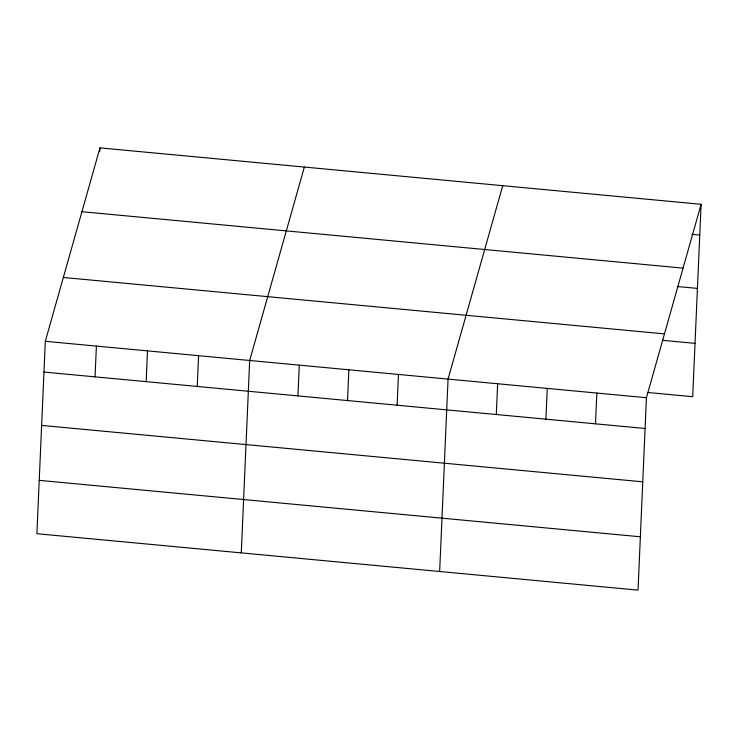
<?xml version="1.0" encoding="UTF-8"?>
<svg xmlns="http://www.w3.org/2000/svg" width="738" height="738" viewBox="0 0 738 738"><rect width="100%" height="100%" fill="white"/><g stroke="black" fill="none" stroke-linecap="round" stroke-linejoin="round"><path stroke-width="1.11" d="M45.304 341.297L36.9 533.703L638.029 590.123L646.433 397.717L701.1 204.297L99.971 147.877L45.304 341.297L646.433 397.717M99.824 151.29L99.971 147.877M95.054 376.86L96.401 346.094M146.152 381.657L147.489 350.891M197.249 386.454L198.587 355.688M241.28 552.891L249.684 360.485L304.351 167.056M297.94 395.9L299.277 365.135M347.524 400.559L348.871 369.793M397.118 405.208L398.465 374.443M439.654 571.507L448.058 379.101L502.726 185.672M496.305 414.516L497.652 383.751M545.899 419.175L547.245 388.409M595.492 423.833L596.839 393.068M701.1 204.297L692.696 396.703L647.613 392.468M691.866 234.315L699.753 235.062M81.927 211.705L683.056 268.125M677.143 286.501L697.428 288.401M63.339 277.47L664.468 333.89M662.346 340.292L695.03 343.364M43.957 372.063L645.086 428.483M41.632 425.402L642.761 481.831M39.225 480.364L640.363 536.784"/></g></svg>
